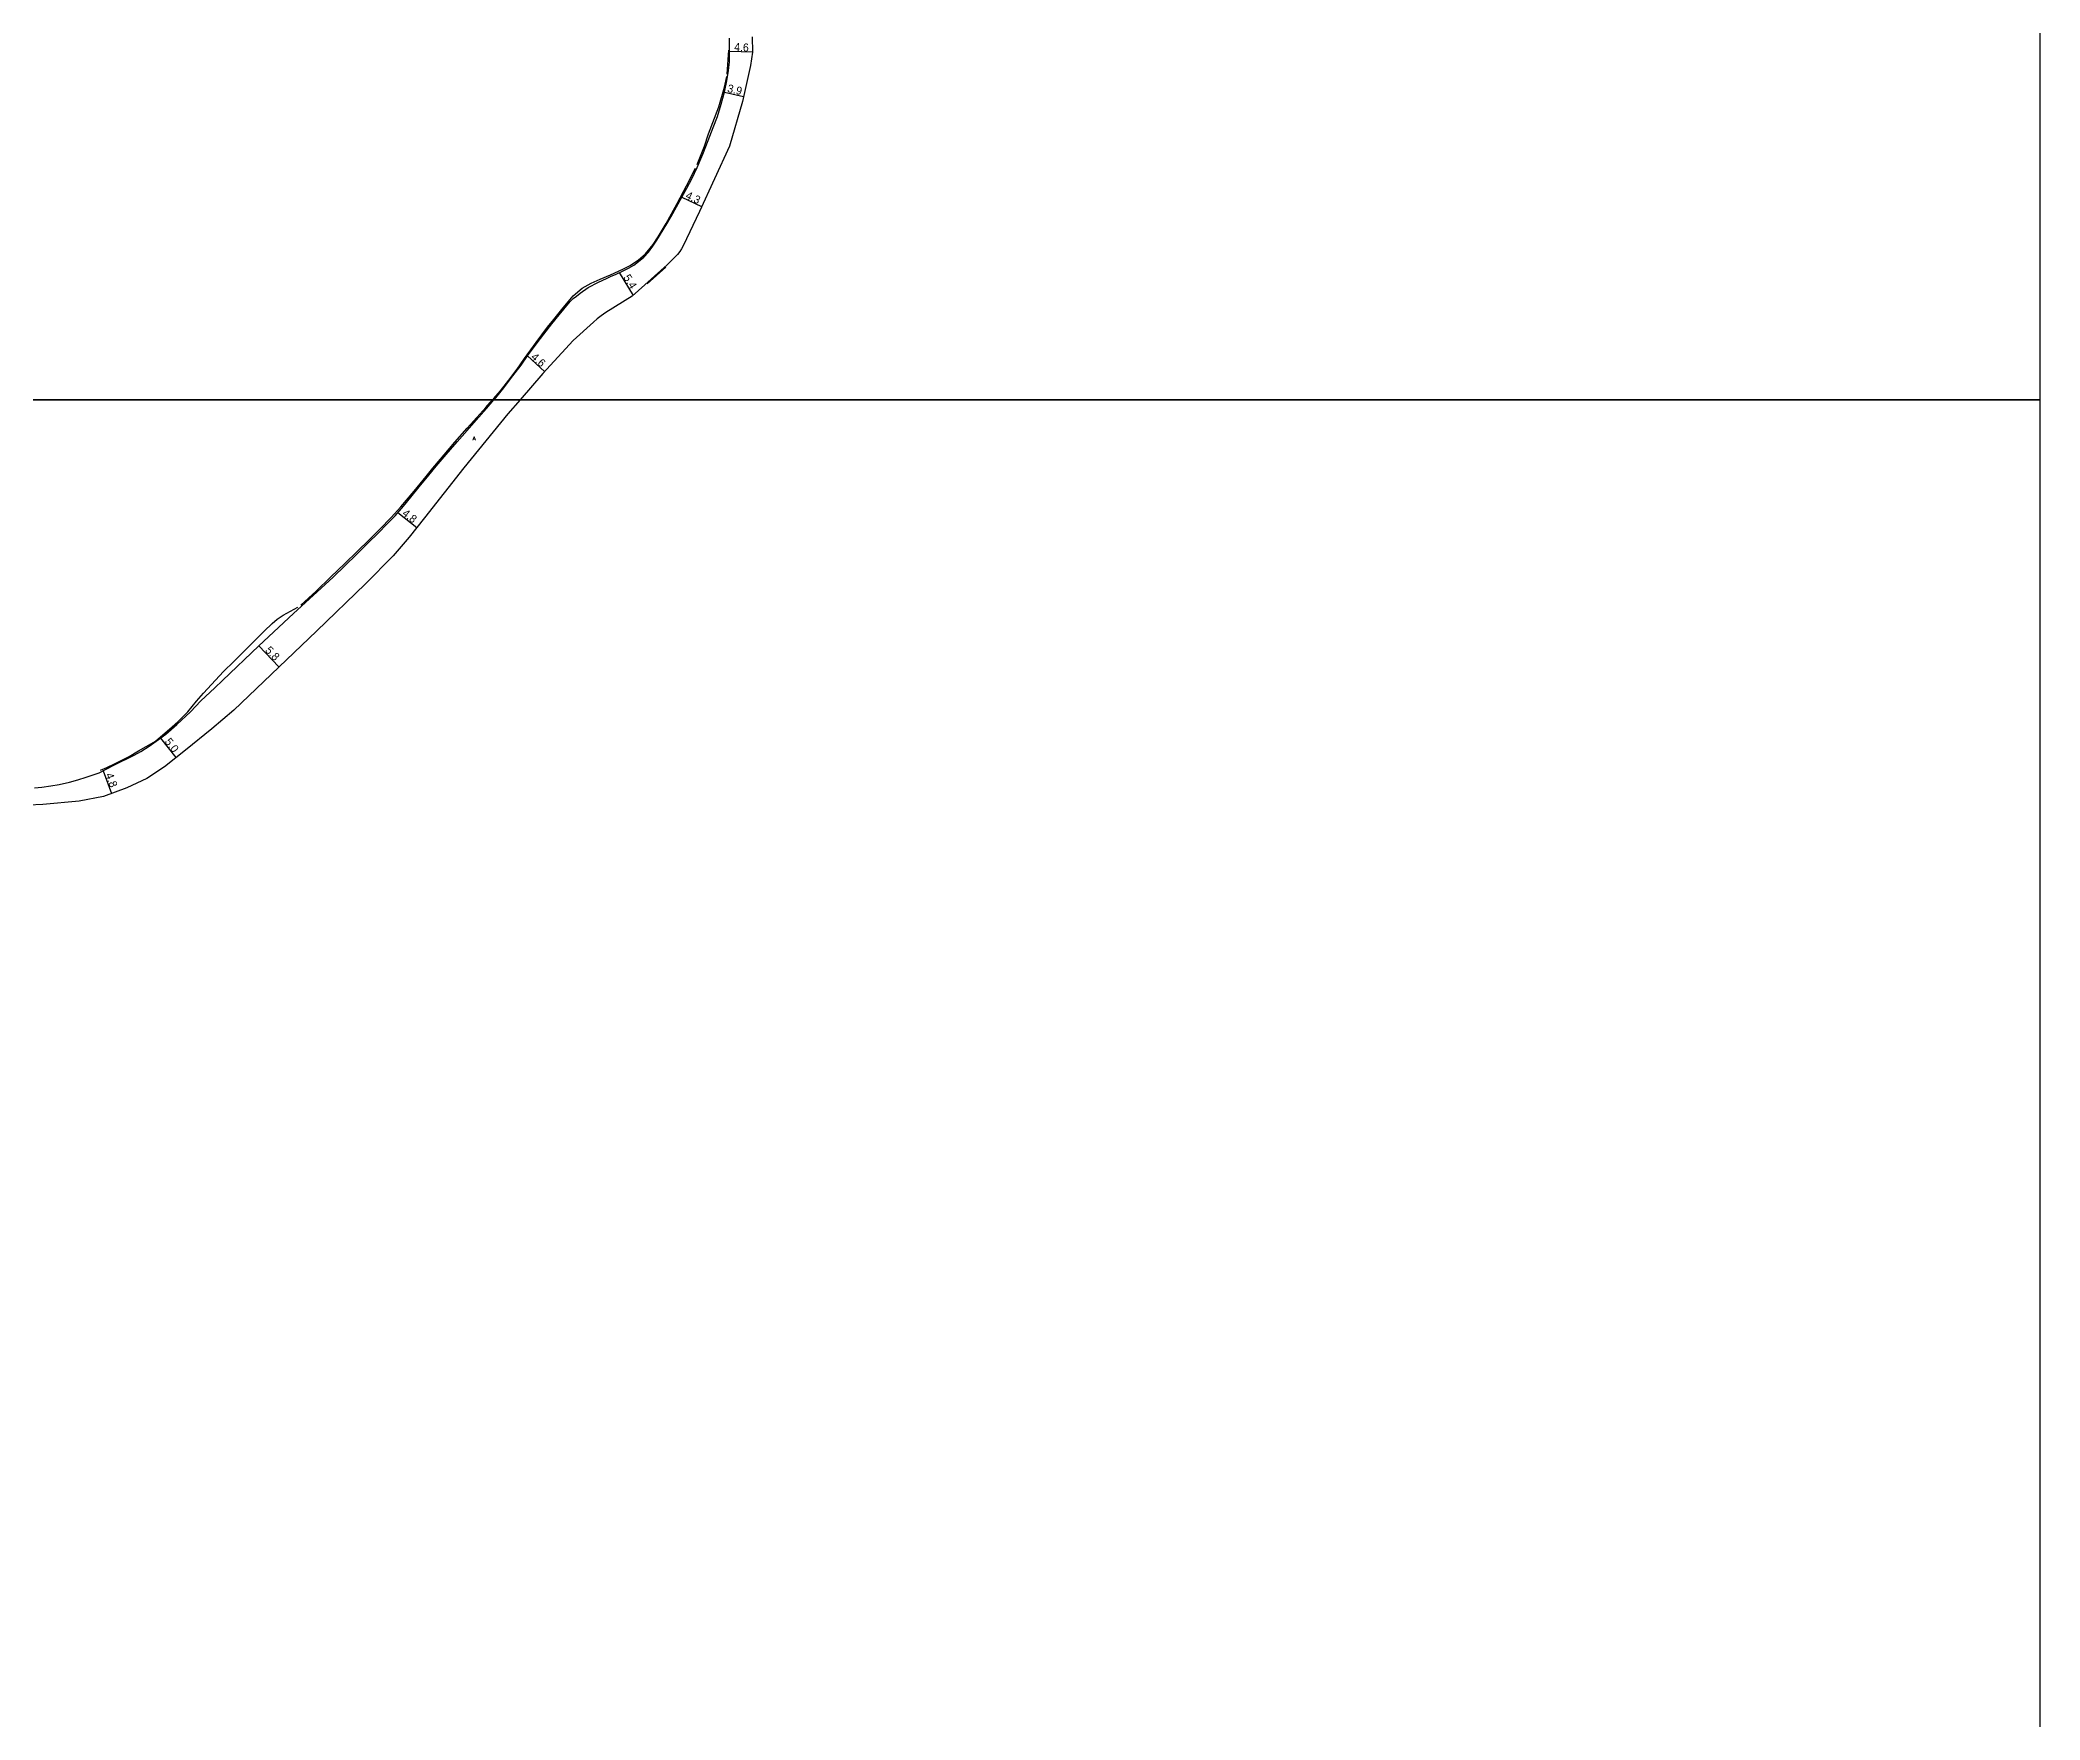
# Model space of a CAD drawing. Header units: metres. Extents: x -16001 to -12000, y -96000 to -93000.
# Drawn here: x -15600 to -15200, y -95664 to -95328 of the extents above; entities that cross this region are included whole.
import ezdxf

# ---------------------------------------------------------------- set-up
doc = ezdxf.new("R2010")
doc.units = ezdxf.units.M
doc.header["$LTSCALE"] = 2.5
for name, color, linetype in [('図郭', 7, 'Continuous'), ('幅員', 7, 'Continuous'), ('歩道・分離帯・安全施設', 7, 'Continuous'), ('舗装', 7, 'Continuous'), ('道路', 7, 'Continuous')]:
    doc.layers.add(name, color=color, linetype=linetype)
doc.styles.get("Standard").update_dxf_attribs({"font": ''})
doc.styles.add('YOKO_DECO', font='txt.shx', dxfattribs={"bigfont": 'extfont.shx'})
doc.styles.get('Standard').set_extended_font_data('@MS PGothic')

msp = doc.modelspace()

# ---------------------------------------------------------------- linework, layer by layer
at = {"layer": '図郭'}
for points in [[(-16000, -95400), (-15200, -95400), (-15200, -94800), (-16000, -94800)], [(-16000, -96000), (-15200, -96000), (-15200, -95400), (-16000, -95400)]]:
    msp.add_lwpolyline(points, close=True, dxfattribs=at)
at = {"layer": '幅員'}
for points in [[(-15457.51, -95330.44), (-15462.08, -95330.34)], [(-15463.1, -95338.47), (-15459.29, -95339.33)], [(-15471.6, -95359.48), (-15467.67, -95361.31)], [(-15484.15, -95374.54), (-15481.34, -95379.11)], [(-15502.47, -95391.21), (-15499.07, -95394.32)], [(-15528.43, -95422.53), (-15524.62, -95425.5)], [(-15556.22, -95449.16), (-15552.2, -95453.38)], [(-15575.88, -95467.62), (-15572.81, -95471.54)], [(-15587.35, -95474.18), (-15585.68, -95478.72)]]:
    msp.add_lwpolyline(points, dxfattribs=at)
at = {"layer": '歩道・分離帯・安全施設'}
for points in [[(-15462.54, -95334.88), (-15462.21, -95330.03)], [(-15468.59, -95352.89), (-15467.13, -95349.26), (-15466.27, -95346.8), (-15465.45, -95344.51), (-15464.22, -95341.38), (-15463.1, -95337.42), (-15462.6, -95335.33)], [(-15509.48, -95400), (-15509.23, -95399.72), (-15507.89, -95398.18), (-15506.25, -95396.08), (-15504.59, -95393.86), (-15503.09, -95391.71), (-15500.77, -95388.54), (-15498.52, -95385.47), (-15497.23, -95383.91), (-15495.39, -95381.56), (-15493.37, -95379.18), (-15491.54, -95377.63), (-15489.79, -95376.68), (-15487.96, -95375.85), (-15485.9, -95374.96), (-15483.46, -95373.87), (-15481.99, -95373.13), (-15480.28, -95372.01), (-15478.9, -95370.79), (-15477.36, -95368.9), (-15476.38, -95367.4), (-15474.8, -95364.7), (-15472.55, -95360.73), (-15470.68, -95357.16), (-15468.93, -95353.66)], [(-15478.54, -95376.77), (-15474.85, -95373.44)], [(-15547.82, -95441.03), (-15544.79, -95438.25), (-15541.87, -95435.47), (-15539.04, -95432.72), (-15536.55, -95430.31), (-15534.17, -95427.95), (-15532.01, -95425.82), (-15529.76, -95423.54), (-15527.81, -95421.37), (-15525.15, -95418.25), (-15522.78, -95415.31), (-15521.42, -95413.63), (-15519.15, -95411), (-15517.01, -95408.46), (-15514.56, -95405.62), (-15512.64, -95403.54), (-15510.81, -95401.52), (-15509.48, -95400)], [(-15587.87, -95474.08), (-15586.61, -95473.53), (-15585.09, -95472.75), (-15582.18, -95471.29), (-15580.27, -95470.2), (-15578.74, -95469.33), (-15576.91, -95468.24), (-15575.46, -95466.97), (-15574.11, -95465.86), (-15572.42, -95464.39), (-15570.43, -95462.35), (-15568.68, -95460.23), (-15567.31, -95458.65), (-15565.72, -95456.89), (-15563.29, -95454.3), (-15561.26, -95452.31), (-15559.03, -95450.11), (-15557.14, -95448.24), (-15555.17, -95446.24), (-15553.54, -95444.73), (-15552.56, -95443.87), (-15551.34, -95443.04), (-15548.45, -95441.47)]]:
    msp.add_lwpolyline(points, dxfattribs=at)
at = {"layer": '道路'}
for points in [[(-15509.22, -95400), (-15509.13, -95399.9), (-15507.24, -95397.55), (-15505.45, -95395.21), (-15503.8, -95393.02), (-15502.47, -95391.21), (-15500.38, -95388.32), (-15497.63, -95384.8), (-15496.17, -95382.98), (-15493.97, -95380.33), (-15493.39, -95379.74), (-15492.72, -95379.22), (-15491.99, -95378.64), (-15490.38, -95377.51), (-15488.3, -95376.43), (-15486.73, -95375.73), (-15485.89, -95375.32), (-15484.77, -95374.83), (-15483.48, -95374.23), (-15482.28, -95373.63), (-15481.25, -95373.05), (-15480.28, -95372.33), (-15479.25, -95371.43), (-15478.28, -95370.42), (-15477.42, -95369.28), (-15476.61, -95368.02), (-15474.63, -95364.77), (-15473.77, -95363.32), (-15472.67, -95361.4), (-15471.6, -95359.48), (-15470.63, -95357.68), (-15469.63, -95355.8), (-15468.58, -95353.51), (-15467.44, -95350.88), (-15466.34, -95348.13), (-15465.36, -95345.55), (-15464.5, -95343.3), (-15463.76, -95340.86), (-15463.1, -95338.47), (-15462.63, -95336.19), (-15462.29, -95334.09), (-15462.13, -95332.39), (-15462.08, -95330.23), (-15462.13, -95327.63)], [(-15457.55, -95327.36), (-15457.51, -95330.44), (-15457.88, -95333.1), (-15459.52, -95340.35), (-15462.08, -95349.25), (-15468.12, -95362.29), (-15471.4, -95369.2), (-15471.68, -95369.79), (-15472.01, -95370.3), (-15472.47, -95370.89), (-15474.54, -95372.98), (-15481.55, -95379.24), (-15486.85, -95382.5), (-15487.79, -95383.18), (-15488.57, -95383.78), (-15489.31, -95384.43), (-15493.36, -95388.09), (-15499.43, -95394.71), (-15504, -95400)], [(-15504, -95400), (-15506.43, -95402.81), (-15515.26, -95413.58), (-15523.11, -95423.56), (-15526.15, -95427.46), (-15529.36, -95431.15), (-15534.88, -95436.78), (-15544.7, -95446.22), (-15561.26, -95462.02), (-15565.62, -95465.79), (-15570.89, -95470.04), (-15575.13, -95473.36), (-15578.64, -95475.69), (-15582.65, -95477.6), (-15587.33, -95479.33), (-15592.18, -95480.27), (-15599.45, -95480.94), (-15605.17, -95481.16)], [(-15601.11, -95477.58), (-15599.66, -95477.44), (-15597.84, -95477.17), (-15596.16, -95476.89), (-15594.12, -95476.43), (-15592.45, -95475.98), (-15590.75, -95475.47), (-15588.15, -95474.6), (-15585.24, -95473.06), (-15581.19, -95471.06), (-15579.86, -95470.34), (-15578.17, -95469.22), (-15576.3, -95467.93), (-15574.85, -95466.86), (-15572.64, -95464.92), (-15569.92, -95462.4), (-15567.83, -95460.2), (-15565.04, -95457.55), (-15563.52, -95456.12), (-15556.22, -95449.16), (-15549.3, -95442.73), (-15541.36, -95435.47), (-15536.64, -95430.83), (-15534.43, -95428.66), (-15532.32, -95426.56), (-15530.61, -95424.85), (-15528.98, -95423.15), (-15527.28, -95421.25), (-15525.82, -95419.45), (-15524.15, -95417.39), (-15522.53, -95415.38), (-15520.75, -95413.24), (-15518.77, -95410.94), (-15516.54, -95408.38), (-15514.56, -95406.12), (-15512.21, -95403.42), (-15510.68, -95401.74), (-15509.22, -95400)]]:
    msp.add_lwpolyline(points, dxfattribs=at)

# ---------------------------------------------------------------- texts
at = {"layer": '幅員'}
for s, rotation, p in [('4.6', 357.3792, (-15461.19, -95330.2)), ('3.9', 347, (-15462.63, -95338.4)), ('4.3', 335, (-15471.03, -95359.65)), ('5.4', 302, (-15483.41, -95375.51)), ('4.6', 318, (-15501.94, -95391.61)), ('4.8', 322, (-15527.7, -95422.95)), ('5.8', 314, (-15555.08, -95450.2)), ('5.0', 308, (-15575.16, -95468.39)), ('4.8', 290, (-15586.94, -95474.93))]:
    msp.add_text(s, height=1.6, rotation=rotation, dxfattribs=at).set_placement(p)
at = {"layer": '舗装', "style": 'YOKO_DECO'}
msp.add_text('A', height=0.75, dxfattribs=at).set_placement((-15513.44, -95408.07, 253.57))

doc.saveas('drawing.dxf')
